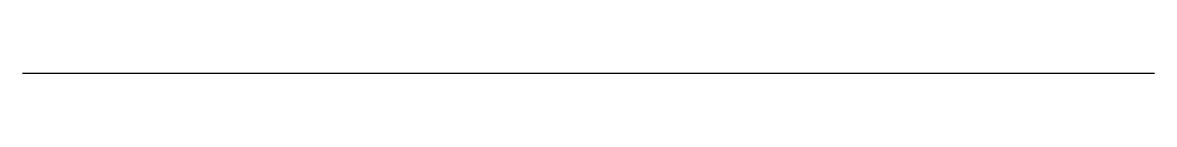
# Model space of a CAD drawing. Header units: metres. Extents: x -110 to -100, y 0 to 0.
import ezdxf

# ---------------------------------------------------------------- set-up
doc = ezdxf.new("R2010")
doc.units = ezdxf.units.M
doc.layers.add('INSERT_OCS', color=5, linetype='Continuous')

# ---------------------------------------------------------------- blocks, each defined once
blk = doc.blocks.new('OCS_CELL')
blk.add_line((0, 0), (10, 0))

msp = doc.modelspace()

# ---------------------------------------------------------------- block references
at = {"layer": 'INSERT_OCS', "extrusion": (0, 1, 0)}
msp.add_blockref('OCS_CELL', (100, 200), dxfattribs=at)

doc.saveas('drawing.dxf')
